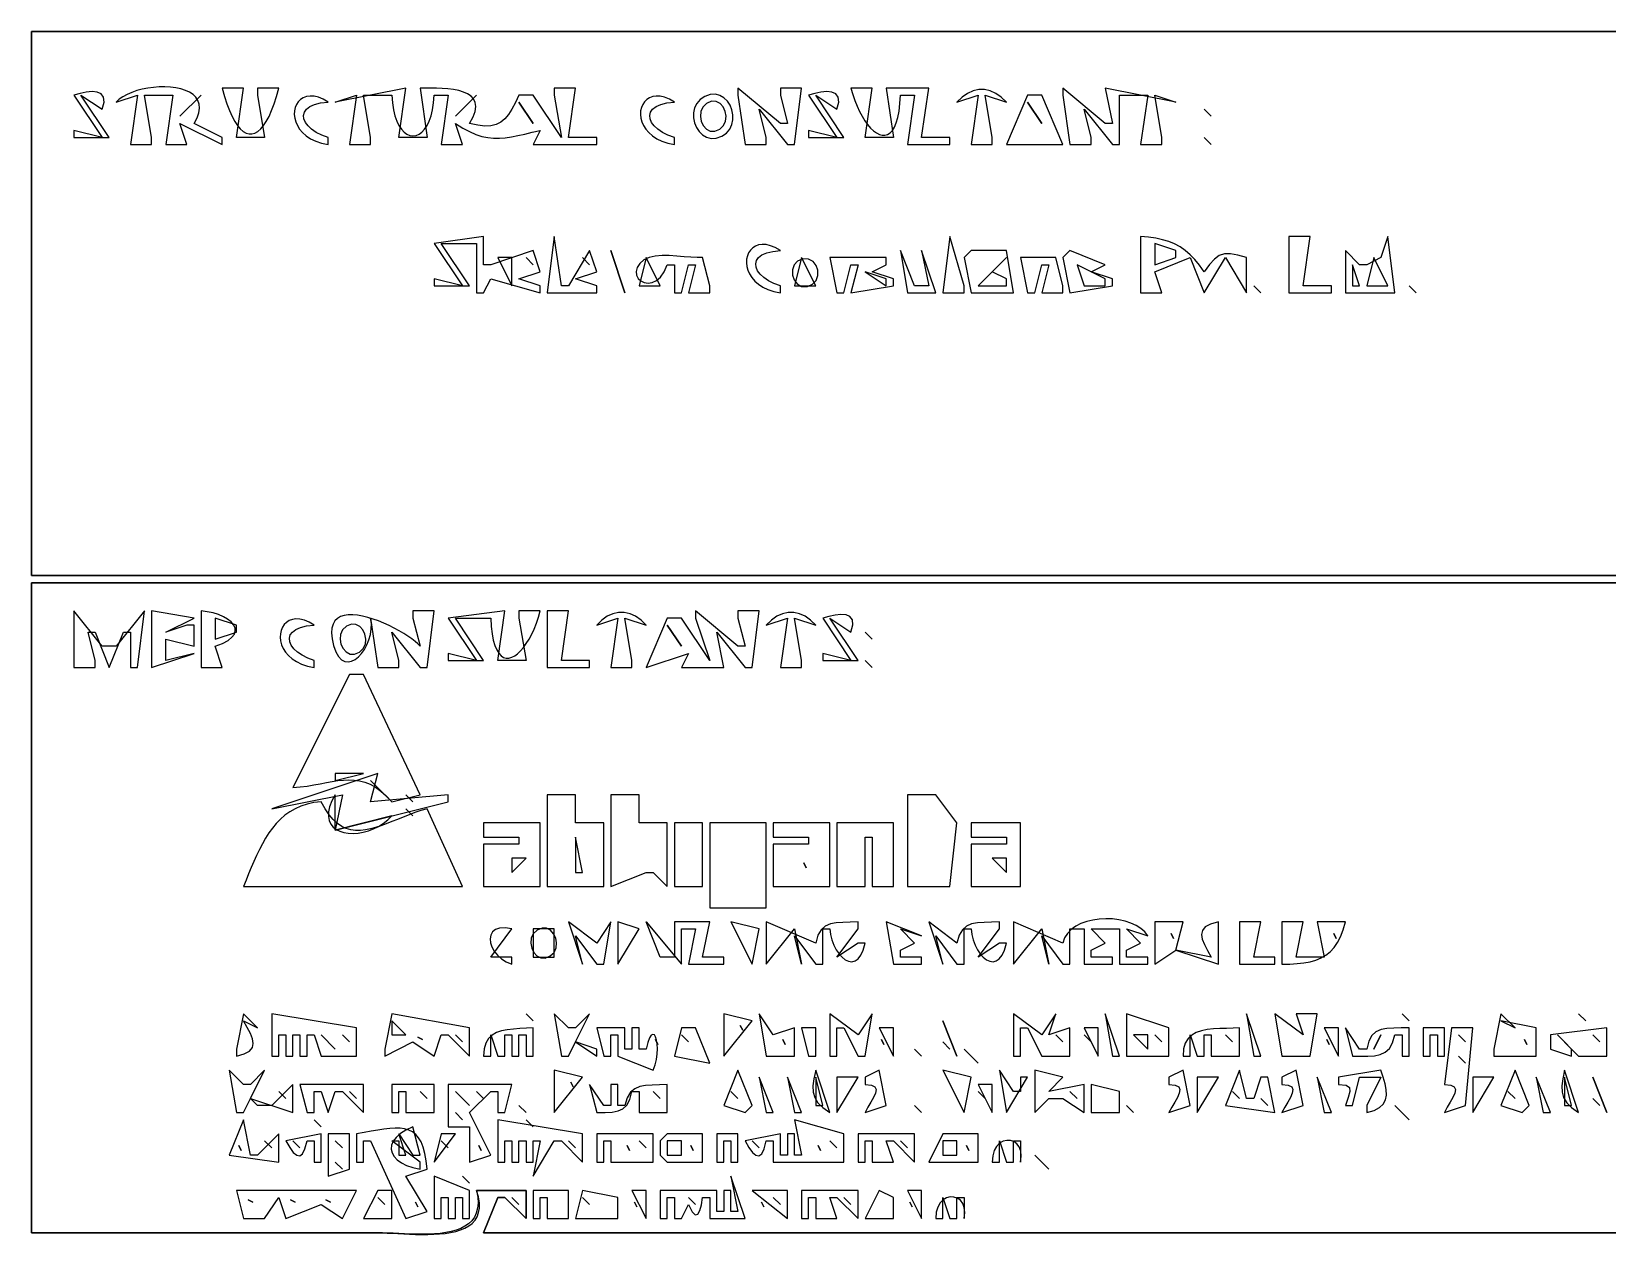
# Model space of a CAD drawing. Extents: x 0 to 2384, y 0 to 1684.
# Drawn here: x 2049 to 2272.1, y 196.8 to 367 of the extents above; entities that cross this region are included whole.
import ezdxf

# ---------------------------------------------------------------- set-up
doc = ezdxf.new("R2010")
doc.units = 0
doc.layers.add('C251', color=251, linetype='CONTINUOUS')
doc.layers.add('C7', color=7, linetype='CONTINUOUS')

msp = doc.modelspace()

# ---------------------------------------------------------------- linework, layer by layer
at = {"layer": 'C251'}
for points in [[(2094, 276), (2086, 260), (2087.037, 260.0925), (2088.0242, 260.2221), (2088.9662, 260.3761), (2089.8677, 260.5419), (2090.7332, 260.7066), (2091.5674, 260.8578), (2092.3749, 260.9826), (2093.1604, 261.0686), (2093.9284, 261.1029), (2094.6836, 261.073), (2095.4306, 260.9661), (2096.1741, 260.7696), (2096.9186, 260.4708), (2097.6688, 260.0572), (2098.4294, 259.5159), (2099.2049, 258.8344), (2100, 258), (2104, 259), (2096, 276), (2094, 276)], [(2079, 246), (2110, 246), (2105, 257), (2104.1316, 256.7527), (2103.2773, 256.4696), (2102.4373, 256.1609), (2101.6118, 255.837), (2100.801, 255.5082), (2100.0051, 255.1848), (2099.2243, 254.8772), (2098.4589, 254.5956), (2097.709, 254.3503), (2096.9748, 254.1518), (2096.2567, 254.0102), (2095.5547, 253.936), (2094.8691, 253.9394), (2094.2001, 254.0308), (2093.548, 254.2204), (2092.9128, 254.5187), (2092.2949, 254.9358), (2091.6945, 255.4822), (2091.1117, 256.1681), (2090.5468, 257.004), (2090, 258), (2088.9675, 257.8742), (2088.0125, 257.6655), (2087.1304, 257.3788), (2086.3163, 257.0187), (2085.5654, 256.5899), (2084.8729, 256.097), (2084.234, 255.5448), (2083.6438, 254.938), (2083.0977, 254.2812), (2082.5907, 253.5792), (2082.1182, 252.8367), (2081.6752, 252.0583), (2081.2571, 251.2487), (2080.8589, 250.4127), (2080.4759, 249.5549), (2080.1033, 248.68), (2079.7363, 247.7928), (2079.3701, 246.8979), (2079, 246)]]:
    msp.add_lwpolyline(points, dxfattribs=at)
at = {"layer": 'C7'}
for points in [[(2340, 290), (2049, 290), (2049, 367), (2341, 367)], [(2049, 367), (2049, 290), (2340, 290), (2340, 367), (2049, 367)], [(2061, 357), (2064, 358), (2063, 351), (2066, 351), (2066, 352), (2065, 358), (2069, 358), (2068, 351), (2071, 351), (2070, 354), (2076, 351), (2076, 352), (2072, 354), (2072.4282, 354.7877), (2072.6865, 355.5046), (2072.7871, 356.1523), (2072.7427, 356.7322), (2072.5658, 357.2461), (2072.2689, 357.6955), (2071.8646, 358.082), (2071.3653, 358.4071), (2070.7836, 358.6725), (2070.132, 358.8797), (2069.4231, 359.0303), (2068.6693, 359.1259), (2067.8832, 359.168), (2067.0773, 359.1584), (2066.2641, 359.0985), (2065.4562, 358.9899), (2064.666, 358.8342), (2063.9062, 358.633), (2063.1892, 358.3879), (2062.5275, 358.1005), (2061.9338, 357.7723), (2061.4204, 357.4049), (2061, 357)], [(2055, 358), (2059, 352), (2055, 353), (2055, 352), (2060, 352), (2056, 358), (2059, 356), (2059.2623, 357.0172), (2059.1955, 357.7343), (2058.8551, 358.1918), (2058.2969, 358.4301), (2057.5765, 358.4896), (2056.7498, 358.4108), (2055.8724, 358.2341), (2055, 358)], [(2070, 355), (2073, 358), (2070, 355)], [(2076, 359), (2076.3206, 357.8189), (2076.6593, 356.7559), (2077.0142, 355.811), (2077.3834, 354.9843), (2077.765, 354.2757), (2078.1571, 353.6851), (2078.5577, 353.2127), (2078.965, 352.8584), (2079.3771, 352.6221), (2079.792, 352.504), (2080.2079, 352.504), (2080.6228, 352.6221), (2081.0349, 352.8584), (2081.4422, 353.2127), (2081.8428, 353.6851), (2082.2349, 354.2757), (2082.6165, 354.9843), (2082.9857, 355.811), (2083.3406, 356.7559), (2083.6793, 357.8189), (2084, 359), (2081, 359), (2081, 358), (2082, 352), (2078, 352), (2079, 359), (2076, 359)], [(2091, 351), (2091, 352), (2090.0911, 352.3333), (2089.3069, 352.7297), (2088.6546, 353.1742), (2088.1416, 353.6521), (2087.7751, 354.1484), (2087.5625, 354.6483), (2087.5112, 355.1369), (2087.6285, 355.5994), (2087.9217, 356.0209), (2088.3981, 356.3865), (2089.065, 356.6815), (2089.9299, 356.8909), (2091, 357), (2090.2866, 357.4141), (2089.6193, 357.6907), (2089.0012, 357.8406), (2088.4358, 357.8746), (2087.9263, 357.8035), (2087.4759, 357.6382), (2087.088, 357.3895), (2086.7658, 357.0682), (2086.5127, 356.685), (2086.3319, 356.2508), (2086.2267, 355.7765), (2086.2004, 355.2728), (2086.2563, 354.7506), (2086.3977, 354.2206), (2086.6278, 353.6937), (2086.9499, 353.1807), (2087.3674, 352.6924), (2087.8836, 352.2396), (2088.5016, 351.8331), (2089.2248, 351.4838), (2090.0565, 351.2025), (2091, 351)], [(2092, 357), (2095, 358), (2094, 351), (2097, 351), (2097, 352), (2096, 358), (2100, 358), (2100.0758, 356.9068), (2100.2224, 355.9287), (2100.4319, 355.0657), (2100.6965, 354.3177), (2101.0083, 353.6848), (2101.3595, 353.167), (2101.742, 352.7643), (2102.1482, 352.4766), (2102.5702, 352.304), (2102.9999, 352.2465), (2103.4297, 352.304), (2103.8517, 352.4766), (2104.2579, 352.7643), (2104.6404, 353.167), (2104.9916, 353.6848), (2105.3034, 354.3177), (2105.568, 355.0657), (2105.7775, 355.9287), (2105.9241, 356.9068), (2106, 358), (2108, 358), (2107, 351), (2110, 351), (2109, 354), (2110.0326, 353.3468), (2110.9935, 352.8297), (2111.8971, 352.4376), (2112.758, 352.1598), (2113.591, 351.9853), (2114.4106, 351.9032), (2115.2313, 351.9026), (2116.0679, 351.9726), (2116.935, 352.1023), (2117.8471, 352.2808), (2118.8189, 352.4972), (2119.865, 352.7405), (2121, 353), (2120, 351), (2129, 351), (2129, 352), (2125, 352), (2126, 359), (2123, 359), (2123, 358), (2124, 352), (2120, 358), (2118, 358), (2117.4881, 356.9434), (2116.9968, 356.0289), (2116.5026, 355.258), (2115.9822, 354.632), (2115.4123, 354.1524), (2114.7693, 353.8206), (2114.0299, 353.638), (2113.1709, 353.6061), (2112.1687, 353.7263), (2111, 354), (2111.4997, 354.9104), (2111.7894, 355.703), (2111.8874, 356.3857), (2111.8119, 356.9668), (2111.581, 357.4546), (2111.213, 357.8571), (2110.7261, 358.1826), (2110.1385, 358.4394), (2109.4685, 358.6355), (2108.7342, 358.7792), (2107.954, 358.8787), (2107.1459, 358.9422), (2106.3282, 358.9779), (2105.5192, 358.9939), (2104.737, 358.9986), (2104, 359), (2105, 352), (2101, 352), (2102, 359), (2092, 357)], [(2109, 355), (2112, 358), (2109, 355)], [(2118, 357), (2120, 354), (2118, 357)], [(2140, 351), (2140, 352), (2139.0912, 352.3333), (2138.307, 352.7297), (2137.6547, 353.1742), (2137.1417, 353.6521), (2136.7752, 354.1484), (2136.5626, 354.6483), (2136.5112, 355.1369), (2136.6284, 355.5994), (2136.9216, 356.0209), (2137.398, 356.3865), (2138.0649, 356.6815), (2138.9298, 356.8909), (2140, 357), (2139.2866, 357.4141), (2138.6193, 357.6907), (2138.0012, 357.8406), (2137.4358, 357.8746), (2136.9263, 357.8035), (2136.4759, 357.6382), (2136.088, 357.3895), (2135.7658, 357.0682), (2135.5127, 356.685), (2135.3319, 356.2508), (2135.2267, 355.7765), (2135.2004, 355.2728), (2135.2563, 354.7506), (2135.3977, 354.2206), (2135.6278, 353.6937), (2135.9499, 353.1807), (2136.3674, 352.6924), (2136.8836, 352.2396), (2137.5016, 351.8331), (2138.2248, 351.4838), (2139.0565, 351.2025), (2140, 351)], [(2144.3032, 357.8241), (2143.6417, 357.3789), (2143.1635, 356.8198), (2142.8571, 356.1781), (2142.7109, 355.4856), (2142.7133, 354.7737), (2142.8528, 354.0741), (2143.1178, 353.4183), (2143.4968, 352.8381), (2143.9782, 352.365), (2144.5505, 352.0307), (2145.202, 351.8666), (2145.9213, 351.9045), (2146.6968, 352.1759)], [(2146.6967, 352.1759), (2147.3581, 352.6208), (2147.8363, 353.1799), (2148.1427, 353.8216), (2148.289, 354.5142), (2148.2866, 355.2261), (2148.1471, 355.9257), (2147.8822, 356.5815), (2147.5032, 357.1617), (2147.0218, 357.6348), (2146.4496, 357.9692), (2145.798, 358.1333), (2145.0787, 358.0954), (2144.3032, 357.824)], [(2146.436, 353.1712), (2146.9684, 353.686), (2147.2556, 354.3219), (2147.3233, 355.0153), (2147.1973, 355.7028), (2146.9034, 356.3208), (2146.4673, 356.8059), (2145.9148, 357.0946), (2145.2718, 357.1233), (2144.564, 356.8287)], [(2149, 359), (2149, 358), (2150, 351), (2153, 351), (2153, 352), (2152, 356), (2156, 351), (2157, 351), (2158, 359), (2155, 359), (2155, 358), (2156, 354), (2155, 354), (2149, 359)], [(2159, 358), (2163, 352), (2159, 353), (2159, 352), (2164, 352), (2160, 358), (2163, 356), (2163.2623, 357.0172), (2163.1955, 357.7343), (2162.8552, 358.1918), (2162.297, 358.4301), (2161.5767, 358.4896), (2160.75, 358.4108), (2159.8725, 358.2341), (2159, 358)], [(2165, 359), (2165.2496, 358.1028), (2165.5359, 357.2486), (2165.8543, 356.443), (2166.2003, 355.6918), (2166.5694, 355.0008), (2166.9571, 354.3755), (2167.3588, 353.8219), (2167.77, 353.3455), (2168.1863, 352.9521), (2168.603, 352.6476), (2169.0158, 352.4374), (2169.42, 352.3275), (2169.8112, 352.3236), (2170.1848, 352.4312), (2170.5364, 352.6563), (2170.8614, 353.0045), (2171.1552, 353.4816), (2171.4135, 354.0932), (2171.6316, 354.8451), (2171.805, 355.743), (2171.9293, 356.7928), (2172, 358), (2174, 358), (2173, 351), (2179, 351), (2179, 352), (2175, 352), (2176, 359), (2170, 359), (2171, 352), (2167, 352), (2168, 359), (2165, 359)], [(2180, 357), (2183, 358), (2182, 351), (2185, 351), (2185, 352), (2184, 358), (2187, 357), (2186.276, 357.712), (2185.5117, 358.2461), (2184.7186, 358.6022), (2183.9081, 358.7802), (2183.0919, 358.7802), (2182.2814, 358.6022), (2181.4883, 358.2461), (2180.7239, 357.712), (2180, 357)], [(2190, 358), (2187, 351), (2195, 351), (2192, 358), (2190, 358)], [(2190, 357), (2192, 354), (2190, 357)], [(2195, 359), (2195, 358), (2196, 351), (2199, 351), (2199, 352), (2198, 356), (2202, 351), (2203, 351), (2203, 358), (2207, 358), (2206, 351), (2209, 351), (2209, 352), (2208, 358), (2211, 357), (2201, 359), (2202, 354), (2201, 354), (2195, 359)], [(2144.564, 356.8287), (2144.0315, 356.3139), (2143.7444, 355.678), (2143.6767, 354.9846), (2143.8027, 354.2971), (2144.0966, 353.679), (2144.5327, 353.1939), (2145.0851, 352.9053), (2145.7281, 352.8765), (2146.436, 353.1713)], [(2215, 356), (2216, 355), (2215, 356)], [(2215, 352), (2216, 351), (2215, 352)], [(2106, 337), (2110, 331), (2106, 332), (2106, 331), (2111, 331), (2107, 337), (2111, 337), (2112, 337), (2112, 330), (2113, 330), (2114, 332), (2121, 330), (2121, 331), (2118, 332), (2121, 333), (2120, 336), (2114, 334), (2113, 334), (2113, 338), (2106, 337)], [(2123, 338), (2122, 330), (2129, 330), (2129, 331), (2126, 332), (2129, 333), (2128, 336), (2125, 331), (2124, 331), (2123, 338)], [(2155, 330), (2155, 331), (2154.0912, 331.3333), (2153.307, 331.7297), (2152.6548, 332.1742), (2152.1417, 332.6521), (2151.7753, 333.1484), (2151.5627, 333.6483), (2151.5114, 334.1369), (2151.6286, 334.5994), (2151.9217, 335.0209), (2152.3981, 335.3865), (2153.0651, 335.6815), (2153.9299, 335.8909), (2155, 336), (2154.2866, 336.4141), (2153.6193, 336.6907), (2153.0012, 336.8406), (2152.4358, 336.8746), (2151.9263, 336.8035), (2151.4759, 336.6382), (2151.088, 336.3895), (2150.7658, 336.0682), (2150.5127, 335.685), (2150.3319, 335.2508), (2150.2267, 334.7765), (2150.2004, 334.2728), (2150.2563, 333.7506), (2150.3977, 333.2206), (2150.6278, 332.6937), (2150.9499, 332.1807), (2151.3674, 331.6924), (2151.8836, 331.2396), (2152.5016, 330.8331), (2153.2248, 330.4838), (2154.0565, 330.2025), (2155, 330)], [(2179, 338), (2178, 330), (2181, 330), (2181, 331), (2179, 338)], [(2206, 338), (2206, 330), (2209, 330), (2208, 333), (2213, 335), (2215, 330), (2218, 335), (2221, 330), (2221, 335), (2219.7619, 335.3493), (2218.7393, 335.5308), (2217.879, 335.5183), (2217.128, 335.2852), (2216.4332, 334.8054), (2215.7416, 334.0524), (2215, 333), (2214.335, 333.9162), (2213.6704, 334.7185), (2212.9958, 335.4139), (2212.3008, 336.0098), (2211.5751, 336.5133), (2210.8085, 336.9317), (2209.9906, 337.2722), (2209.1112, 337.542), (2208.1598, 337.7484), (2207.1261, 337.8987), (2206, 338)], [(2208, 337), (2208, 334), (2211, 335), (2211, 336), (2208, 337)], [(2227, 338), (2227, 330), (2233, 330), (2233, 331), (2229, 331), (2230, 338), (2227, 338)], [(2241, 338), (2240, 335), (2238, 334), (2237, 334), (2235, 336), (2235, 330), (2242, 330), (2241, 338)], [(2115, 335), (2117, 331), (2117, 335), (2115, 335)], [(2119, 335), (2120, 334), (2119, 335)], [(2127, 335), (2128, 334), (2127, 335)], [(2131, 336), (2133, 330), (2131, 336)], [(2139, 334), (2140, 334), (2140, 330), (2141, 330), (2142, 334), (2143, 334), (2142, 330), (2145, 330), (2145, 331), (2144, 335), (2143.2366, 334.9973), (2142.3466, 335.0522), (2141.3668, 335.1363), (2140.3339, 335.2217), (2139.2848, 335.2802), (2138.2564, 335.2838), (2137.2854, 335.2043), (2136.4087, 335.0137), (2135.6632, 334.6838), (2135.0856, 334.1867), (2134.724, 333.5934), (2134.5929, 333.0249), (2134.6607, 332.5051), (2134.8957, 332.0582), (2135.2663, 331.7083), (2135.7409, 331.4795), (2136.2878, 331.3959), (2136.8754, 331.4816), (2137.472, 331.7608), (2138.0461, 332.2575), (2138.5659, 332.9958), (2139, 334)], [(2136, 335), (2135, 331), (2138, 331), (2136, 335)], [(2158.1736, 334.8248), (2157.4203, 334.5134), (2156.9356, 333.9666), (2156.7043, 333.2766), (2156.7116, 332.536), (2156.9423, 331.8373), (2157.3817, 331.2728), (2158.0147, 330.9351), (2158.8264, 330.9166), (2159.5729, 331.2321), (2160.0583, 331.7799), (2160.2946, 332.4683), (2160.2944, 333.2062), (2160.0699, 333.9022), (2159.6333, 334.4648), (2158.9971, 334.8028), (2158.1736, 334.8248)], [(2158, 335), (2157, 331), (2160, 331), (2158, 335)], [(2162, 335), (2163, 330), (2164, 330), (2165, 334), (2166, 334), (2165, 330), (2171, 331), (2171, 332), (2168, 333), (2170, 334), (2170, 335), (2162, 335)], [(2172, 336), (2173, 330), (2177, 330), (2175, 336), (2176, 331), (2174, 331), (2172, 336)], [(2182, 336), (2181, 335), (2182, 330), (2188, 330), (2187, 336), (2182, 336)], [(2183, 331), (2187, 331), (2187, 332), (2185, 333), (2187, 335), (2183, 331)], [(2189, 335), (2190, 330), (2191, 330), (2192, 334), (2193, 334), (2192, 330), (2195, 330), (2195, 331), (2194, 335), (2189, 335)], [(2196, 336), (2195, 335), (2196, 330), (2202, 331), (2202, 332), (2199, 333), (2201, 334), (2196, 336)], [(2239, 335), (2238, 331), (2241, 331), (2239, 335)], [(2167, 333), (2170, 331), (2170, 332), (2167, 333)], [(2197, 334), (2198, 331), (2201, 331), (2201, 332), (2197, 334)], [(2236, 334), (2236, 331), (2237, 331), (2236, 334)], [(2222, 331), (2223, 330), (2222, 331)], [(2244, 331), (2245, 330), (2244, 331)], [(2340, 197), (2113, 197), (2115, 202), (2116, 202), (2119, 199), (2119, 203), (2112, 203), (2112.1658, 202.0576), (2112.2098, 201.2131), (2112.1395, 200.4614), (2111.9628, 199.7972), (2111.6875, 199.2155), (2111.3211, 198.7112), (2110.8715, 198.279), (2110.3465, 197.9138), (2109.7537, 197.6106), (2109.101, 197.3641), (2108.396, 197.1693), (2107.6465, 197.021), (2106.8602, 196.9141), (2106.0449, 196.8434), (2105.2084, 196.8038), (2104.3583, 196.7902), (2103.5025, 196.7974), (2102.6486, 196.8204), (2101.8044, 196.8538), (2100.9776, 196.8927), (2100.1761, 196.9319), (2099.4074, 196.9663), (2098.6795, 196.9907), (2098, 197), (2049, 197), (2049, 289), (2340, 289)], [(2049, 289), (2049, 197), (2098, 197), (2098.644, 196.9907), (2099.3425, 196.9661), (2100.0873, 196.9309), (2100.8704, 196.8898), (2101.6839, 196.8474), (2102.5197, 196.8085), (2103.3699, 196.7779), (2104.2264, 196.7602), (2105.0812, 196.7601), (2105.9263, 196.7823), (2106.7538, 196.8316), (2107.5556, 196.9126), (2108.3237, 197.0302), (2109.0501, 197.1889), (2109.7268, 197.3935), (2110.3459, 197.6487), (2110.8992, 197.9592), (2111.3788, 198.3297), (2111.7767, 198.765), (2112.0849, 199.2697), (2112.2954, 199.8486), (2112.4001, 200.5064), (2112.3911, 201.2477), (2112.2604, 202.0773), (2112, 203), (2119, 203), (2119, 199), (2116, 202), (2115, 202), (2113, 197), (2340, 197)], [(2340, 289), (2049, 289)], [(2055, 285), (2055, 277), (2058, 277), (2058, 278), (2057, 282), (2058, 282), (2060, 277), (2062, 282), (2063, 282), (2063, 277), (2064, 277), (2065, 285), (2061, 280), (2059, 280), (2055, 285)], [(2066, 285), (2066, 277), (2072, 279), (2068, 278), (2068, 281), (2072, 280), (2072, 283), (2071, 283), (2068, 282), (2072, 284), (2066, 285)], [(2073, 285), (2073, 277), (2076, 277), (2075, 280), (2076.0376, 280.4033), (2076.8241, 280.831), (2077.3768, 281.2751), (2077.713, 281.7278), (2077.8502, 282.1813), (2077.8058, 282.6277), (2077.5972, 283.0592), (2077.2417, 283.4677), (2076.7568, 283.8457), (2076.1599, 284.185), (2075.4684, 284.478), (2074.6996, 284.7167), (2073.871, 284.8933), (2073, 285)], [(2075, 284), (2075, 281), (2078, 282), (2078, 283), (2075, 284)], [(2089, 277), (2089, 278), (2088.0912, 278.3333), (2087.307, 278.7297), (2086.6548, 279.1742), (2086.1417, 279.6521), (2085.7753, 280.1484), (2085.5627, 280.6483), (2085.5114, 281.1369), (2085.6286, 281.5994), (2085.9217, 282.0209), (2086.3981, 282.3865), (2087.0651, 282.6815), (2087.9299, 282.8909), (2089, 283), (2088.2866, 283.4141), (2087.6193, 283.6907), (2087.0012, 283.8406), (2086.4358, 283.8746), (2085.9263, 283.8035), (2085.4759, 283.6382), (2085.088, 283.3895), (2084.7658, 283.0682), (2084.5127, 282.685), (2084.3319, 282.2508), (2084.2267, 281.7765), (2084.2004, 281.2728), (2084.2563, 280.7506), (2084.3977, 280.2206), (2084.6278, 279.6937), (2084.9499, 279.1807), (2085.3674, 278.6924), (2085.8836, 278.2396), (2086.5016, 277.8331), (2087.2248, 277.4838), (2088.0565, 277.2025), (2089, 277)], [(2097, 284), (2098, 277), (2101, 277), (2101, 278), (2100, 282), (2104, 277), (2105, 277), (2106, 285), (2103, 285), (2103, 284), (2104, 280), (2103.6959, 280.3255), (2103.303, 280.6764), (2102.8307, 281.0458), (2102.2887, 281.427), (2101.6865, 281.813), (2101.0337, 282.1973), (2100.3398, 282.573), (2099.6145, 282.9332), (2098.8673, 283.2713), (2098.1078, 283.5805), (2097.3456, 283.8539), (2096.5903, 284.0848), (2095.8513, 284.2665), (2095.1384, 284.392), (2094.4611, 284.4547), (2093.8289, 284.4478), (2093.2514, 284.3645), (2092.7383, 284.198), (2092.299, 283.9415), (2091.9432, 283.5882), (2091.6805, 283.1314), (2091.5203, 282.5643), (2091.4724, 281.8801), (2091.5462, 281.0721), (2091.7514, 280.1334), (2092.0677, 279.2236), (2092.4448, 278.5515), (2092.87, 278.099), (2093.3306, 277.848), (2093.8138, 277.7806), (2094.3071, 277.8787), (2094.7978, 278.1243), (2095.273, 278.4994), (2095.7202, 278.986), (2096.1267, 279.566), (2096.4798, 280.2215), (2096.7668, 280.9344), (2096.975, 281.6867), (2097.0917, 282.4604), (2097.1042, 283.2375), (2097, 284)], [(2108, 284), (2112, 278), (2108, 279), (2108, 278), (2113, 278), (2109, 284), (2113, 284), (2114, 284), (2114.0706, 282.7928), (2114.1949, 281.7431), (2114.3683, 280.8451), (2114.5864, 280.0932), (2114.8447, 279.4816), (2115.1385, 279.0045), (2115.4635, 278.6563), (2115.8151, 278.4313), (2116.1887, 278.3236), (2116.5799, 278.3276), (2116.9841, 278.4375), (2117.3969, 278.6476), (2117.8136, 278.9522), (2118.2299, 279.3455), (2118.6411, 279.8219), (2119.0428, 280.3756), (2119.4305, 281.0008), (2119.7996, 281.6919), (2120.1456, 282.443), (2120.464, 283.2486), (2120.7503, 284.1028), (2121, 285), (2118, 285), (2118, 284), (2119, 278), (2115, 278), (2116, 285), (2108, 284)], [(2122, 285), (2122, 277), (2128, 277), (2128, 278), (2124, 278), (2125, 285), (2122, 285)], [(2129, 283), (2132, 284), (2131, 277), (2134, 277), (2134, 278), (2133, 284), (2136, 283), (2135.276, 283.712), (2134.5117, 284.2461), (2133.7186, 284.6022), (2132.9081, 284.7802), (2132.0918, 284.7802), (2131.2813, 284.6022), (2130.4882, 284.2461), (2129.7239, 283.712), (2129, 283)], [(2143, 285), (2143, 284), (2145, 278), (2141, 284), (2139, 284), (2136, 277), (2142, 279), (2141, 277), (2147, 277), (2146, 282), (2150, 277), (2151, 277), (2152, 285), (2149, 285), (2149, 284), (2150, 280), (2149, 280), (2143, 285)], [(2153, 283), (2156, 284), (2155, 277), (2158, 277), (2158, 278), (2157, 284), (2160, 283), (2159.276, 283.712), (2158.5117, 284.2461), (2157.7186, 284.6022), (2156.9081, 284.7802), (2156.0918, 284.7802), (2155.2813, 284.6022), (2154.4882, 284.2461), (2153.7239, 283.712), (2153, 283)], [(2161, 284), (2165, 278), (2161, 279), (2161, 278), (2166, 278), (2162, 284), (2165, 282), (2165.2623, 283.0172), (2165.1955, 283.7343), (2164.8552, 284.1918), (2164.297, 284.4301), (2163.5767, 284.4896), (2162.75, 284.4108), (2161.8725, 284.2341), (2161, 284)], [(2093.564, 282.8287), (2093.0314, 282.3138), (2092.7443, 281.678), (2092.6766, 280.9846), (2092.8027, 280.2971), (2093.0966, 279.6791), (2093.5327, 279.194), (2094.0851, 278.9053), (2094.7282, 278.8766), (2095.436, 279.1713)], [(2095.436, 279.1712), (2095.9683, 279.686), (2096.2555, 280.3219), (2096.3232, 281.0153), (2096.1973, 281.7028), (2095.9034, 282.3209), (2095.4673, 282.806), (2094.9149, 283.0947), (2094.2718, 283.1234), (2093.564, 282.8287)], [(2139, 283), (2141, 280), (2139, 283)], [(2167, 282), (2168, 281), (2167, 282)], [(2167, 278), (2168, 277), (2167, 278)], [(2083, 257), (2093, 259), (2092, 254), (2108, 258), (2108, 259), (2097, 258), (2098, 262), (2083, 257)], [(2092, 262), (2092, 261), (2096, 262), (2092, 262)], [(2092, 259), (2091.5184, 258.1053), (2091.2038, 257.2913), (2091.0437, 256.5574), (2091.026, 255.9034), (2091.138, 255.3288), (2091.3676, 254.8334), (2091.7024, 254.4167), (2092.1299, 254.0784), (2092.6379, 253.818), (2093.214, 253.6354), (2093.8458, 253.53), (2094.5209, 253.5016), (2095.2271, 253.5497), (2095.9519, 253.674), (2096.6829, 253.8742), (2097.4079, 254.1499), (2098.1145, 254.5006), (2098.7902, 254.9261), (2099.4229, 255.426), (2100, 256), (2092, 254), (2092, 259)], [(2097, 261), (2100, 258), (2097, 261)], [(2102, 259), (2103, 258), (2102, 259)], [(2122, 259), (2122, 246), (2130, 246), (2130, 255), (2126, 255), (2126, 259), (2122, 259)], [(2131, 259), (2131, 246), (2136, 248), (2137, 248), (2139, 246), (2139, 255), (2135, 255), (2135, 259), (2131, 259)], [(2173, 259), (2173, 246), (2179, 246), (2180, 255), (2177, 259), (2173, 259)], [(2102, 257), (2103, 256), (2102, 257)], [(2113, 255), (2113, 253), (2118, 253), (2118, 252), (2113, 252), (2113, 246), (2121, 246), (2121, 255), (2113, 255)], [(2140, 255), (2140, 246), (2144, 246), (2144, 255), (2140, 255)], [(2145, 255), (2145, 243), (2153, 243), (2153, 255), (2145, 255)], [(2154, 255), (2154, 253), (2159, 253), (2159, 252), (2154, 252), (2154, 246), (2162, 246), (2162, 255), (2154, 255)], [(2163, 255), (2163, 246), (2167, 246), (2167, 253), (2168, 253), (2168, 246), (2171, 246), (2171, 255), (2163, 255)], [(2182, 255), (2182, 253), (2187, 253), (2187, 252), (2182, 252), (2182, 246), (2189, 246), (2189, 255), (2182, 255)], [(2126, 253), (2126, 248), (2127, 248), (2126, 253)], [(2117, 250), (2117, 248), (2119, 250), (2117, 250)], [(2185, 250), (2187, 248), (2187, 250), (2185, 250)], [(2158.3333, 249.3333), (2158.6667, 248.6667), (2158.3333, 249.3333)], [(2125, 241), (2127, 235), (2126, 239), (2129, 235), (2130, 235), (2131, 241), (2129, 238), (2125, 241)], [(2132, 241), (2132, 236), (2132, 235), (2135, 240), (2132, 241)], [(2136, 241), (2141, 235), (2141, 240), (2143, 240), (2142, 235), (2147, 235), (2147, 236), (2144, 236), (2145, 241), (2140, 241), (2140, 236), (2138, 236), (2136, 241)], [(2148, 241), (2151, 235), (2152, 240), (2148, 241)], [(2153, 241), (2153, 235), (2157, 240), (2158, 235), (2157, 239), (2160, 235), (2161, 235), (2161, 240), (2162, 240), (2162.1074, 239.2051), (2162.3043, 238.4371), (2162.5779, 237.7142), (2162.9153, 237.0548), (2163.3039, 236.4774), (2163.7309, 236.0002), (2164.1835, 235.6417), (2164.6491, 235.4203), (2165.1148, 235.3544), (2165.568, 235.4622), (2165.9958, 235.7624), (2166.3856, 236.2731), (2166.7246, 237.0128), (2167, 238), (2166, 238), (2163, 236), (2166, 240), (2166, 241), (2164.8703, 240.9583), (2163.835, 240.9319), (2162.9011, 240.8654), (2162.0757, 240.7036), (2161.3659, 240.3914), (2160.7786, 239.8735), (2160.3209, 239.0947), (2160, 238), (2153, 241)], [(2170, 241), (2171, 235), (2175, 235), (2175, 236), (2172, 236), (2172, 237), (2174, 238), (2172, 240), (2175, 239), (2170, 241)], [(2176, 241), (2178, 235), (2177, 239), (2180, 235), (2181, 235), (2181, 240), (2182, 240), (2182.1074, 239.2052), (2182.3043, 238.4371), (2182.5779, 237.7142), (2182.9153, 237.0548), (2183.3039, 236.4774), (2183.7309, 236.0002), (2184.1835, 235.6417), (2184.6491, 235.4203), (2185.1148, 235.3543), (2185.568, 235.4622), (2185.9958, 235.7623), (2186.3856, 236.2731), (2186.7246, 237.0128), (2187, 238), (2186, 238), (2183, 236), (2186, 240), (2186, 241), (2184.8703, 240.9583), (2183.835, 240.9319), (2182.9011, 240.8653), (2182.0757, 240.7036), (2181.3659, 240.3913), (2180.7786, 239.8734), (2180.3209, 239.0947), (2180, 238), (2176, 241)], [(2188, 241), (2188, 235), (2192, 240), (2193, 235), (2192, 239), (2195, 235), (2196, 235), (2196, 240), (2198, 240), (2198, 235), (2202, 235), (2202, 236), (2199, 236), (2199, 237), (2201, 238), (2199, 240), (2203, 240), (2203, 235), (2207, 235), (2207, 236), (2204, 236), (2204, 237), (2206, 238), (2204, 240), (2207, 239), (2206.5779, 239.573), (2206.0274, 240.071), (2205.367, 240.4933), (2204.6153, 240.839), (2203.791, 241.1073), (2202.9125, 241.2975), (2201.9986, 241.4086), (2201.0678, 241.44), (2200.1388, 241.3908), (2199.23, 241.2602), (2198.3602, 241.0475), (2197.5478, 240.7517), (2196.8116, 240.3721), (2196.1701, 239.908), (2195.642, 239.3584), (2195.2457, 238.7227), (2195, 238), (2188, 241)], [(2208, 241), (2208, 235), (2211, 237), (2217, 235), (2217, 240), (2217, 241), (2215.8815, 240.6818), (2215.1424, 240.2821), (2214.7348, 239.7977), (2214.6111, 239.2257), (2214.7234, 238.563), (2215.0242, 237.8065), (2215.4656, 236.9531), (2216, 236), (2211, 237), (2212, 241), (2208, 241)], [(2220, 241), (2220, 235), (2225, 235), (2225, 236), (2222, 236), (2223, 241), (2220, 241)], [(2226, 241), (2226, 235), (2227.1208, 235.0276), (2228.1608, 235.0898), (2229.1225, 235.1968), (2230.0086, 235.359), (2230.8215, 235.5866), (2231.5639, 235.89), (2232.2383, 236.2794), (2232.8472, 236.7652), (2233.3933, 237.3576), (2233.879, 238.067), (2234.307, 238.9036), (2234.6798, 239.8779), (2235, 241), (2231, 241), (2232, 236), (2228, 236), (2229, 241), (2226, 241)], [(2117, 235), (2117, 236), (2114, 236), (2117, 240), (2116.0365, 240.139), (2115.2625, 240.0958), (2114.67, 239.8964), (2114.2512, 239.5665), (2113.9982, 239.1321), (2113.9031, 238.6191), (2113.9581, 238.0533), (2114.1554, 237.4606), (2114.487, 236.867), (2114.9452, 236.2982), (2115.5219, 235.7802), (2116.2095, 235.3388), (2117, 235)], [(2120.564, 239.8287), (2120.0314, 239.3138), (2119.7443, 238.6779), (2119.6766, 237.9845), (2119.8026, 237.297), (2120.0965, 236.679), (2120.5326, 236.1939), (2121.0851, 235.9053), (2121.7281, 235.8766), (2122.436, 236.1713)], [(2120, 240), (2120, 236), (2123, 236), (2123, 240), (2120, 240)], [(2122.436, 236.1712), (2122.9683, 236.6859), (2123.2555, 237.3218), (2123.3232, 238.0152), (2123.1972, 238.7027), (2122.9033, 239.3208), (2122.4672, 239.8059), (2121.9148, 240.0946), (2121.2718, 240.1233), (2120.564, 239.8287)], [(2210.3333, 239.3333), (2210.6667, 238.6667), (2210.3333, 239.3333)], [(2233.3333, 239.3333), (2233.6667, 238.6667), (2233.3333, 239.3333)], [(2079, 228), (2078, 223), (2078, 222), (2079.1183, 222.3181), (2079.8573, 222.7178), (2080.2649, 223.2021), (2080.3887, 223.7741), (2080.2764, 224.4369), (2079.9756, 225.1934), (2079.5343, 226.0467), (2079, 227), (2081, 226), (2079, 228)], [(2083, 228), (2083, 222), (2084, 222), (2084, 225), (2085, 225), (2085, 222), (2086, 222), (2086, 225), (2087, 225), (2087, 222), (2088, 222), (2088, 225), (2089, 225), (2090, 222), (2095, 222), (2095, 226), (2083, 228)], [(2100, 228), (2099, 223), (2099, 222), (2103, 224), (2106, 222), (2107, 225), (2108, 225), (2111, 222), (2111, 226), (2100, 228)], [(2119, 228), (2120, 227), (2119, 228)], [(2123, 228), (2124, 222), (2125, 222), (2126, 224), (2129, 222), (2129, 223), (2126, 224), (2128, 228), (2126, 226), (2125, 226), (2123, 228)], [(2147, 228), (2147, 222), (2151, 227), (2147, 228)], [(2152, 228), (2153, 222), (2157, 222), (2157, 226), (2154, 225), (2152, 228)], [(2162, 228), (2162, 222), (2163, 222), (2163, 226), (2164, 226), (2166, 222), (2167, 222), (2168, 228), (2166, 225), (2162, 228)], [(2188, 228), (2188, 222), (2189, 222), (2189, 226), (2190, 226), (2192, 222), (2196, 222), (2196, 226), (2193, 225), (2194, 228), (2192, 225), (2188, 228)], [(2201, 228), (2202, 222), (2203, 222), (2201, 228)], [(2204, 228), (2204, 222), (2210, 222), (2210, 226), (2204, 228)], [(2221, 228), (2222, 222), (2223, 222), (2221, 228)], [(2225, 228), (2226, 222), (2227, 222), (2229, 222), (2230, 222), (2231, 228), (2228, 228), (2229, 225), (2225, 228)], [(2243, 228), (2244, 227), (2243, 228)], [(2257, 228), (2256, 223), (2256, 222), (2262, 222), (2262, 226), (2257, 227), (2259, 226), (2257, 228)], [(2268, 228), (2269, 227), (2268, 228)], [(2100, 227), (2100, 225), (2102, 225), (2100, 227)], [(2113, 222), (2114, 222), (2114, 225), (2115, 222), (2116, 222), (2116, 225), (2117, 225), (2117, 222), (2118, 222), (2118, 225), (2119, 225), (2119, 222), (2120, 222), (2120, 226), (2119.0559, 225.9401), (2118.1204, 225.892), (2117.2113, 225.8315), (2116.3461, 225.7344), (2115.5424, 225.5765), (2114.8179, 225.3338), (2114.1902, 224.9819), (2113.6769, 224.4968), (2113.2957, 223.8542), (2113.0642, 223.03), (2113, 222)], [(2129, 226), (2130, 222), (2131, 222), (2131, 225), (2132, 225), (2132, 222), (2137, 220), (2137.2776, 220.7619), (2137.4647, 221.5432), (2137.57, 222.3145), (2137.6018, 223.0464), (2137.5688, 223.7094), (2137.4796, 224.274), (2137.3427, 224.7109), (2137.1667, 224.9905), (2136.9602, 225.0835), (2136.7317, 224.9604), (2136.4898, 224.5917), (2136.243, 223.948), (2136, 223), (2135, 223), (2135, 226), (2134, 226), (2134, 223), (2133, 223), (2133, 226), (2129, 226)], [(2141, 226), (2140, 222), (2145, 221), (2143, 226), (2141, 226)], [(2149.3333, 226.3333), (2149.6667, 225.6667), (2149.3333, 226.3333)], [(2158, 226), (2159, 222), (2160, 222), (2160, 226), (2158, 226)], [(2169, 226), (2171, 222), (2171, 226), (2169, 226)], [(2178, 227), (2180, 222), (2178, 227)], [(2198, 226), (2200, 222), (2200, 226), (2198, 226)], [(2212, 222), (2213, 222), (2213, 225), (2214, 222), (2215, 222), (2215, 225), (2216, 225), (2216, 222), (2220, 222), (2220, 226), (2219.0867, 225.9548), (2218.1549, 225.928), (2217.2236, 225.8983), (2216.3117, 225.8444), (2215.4382, 225.7453), (2214.6223, 225.5796), (2213.883, 225.3261), (2213.2392, 224.9637), (2212.71, 224.4711), (2212.3143, 223.8271), (2212.0713, 223.0104), (2212, 222)], [(2232, 226), (2234, 222), (2234, 226), (2232, 226)], [(2235, 226), (2236, 222), (2237.1449, 221.9931), (2238.1824, 221.9958), (2239.1097, 222.0578), (2239.9243, 222.2289), (2240.6232, 222.5588), (2241.204, 223.0975), (2241.6638, 223.8946), (2242, 225), (2243, 225), (2243, 222), (2244, 222), (2244, 226), (2242.8672, 225.9809), (2241.8208, 225.968), (2240.8722, 225.9073), (2240.033, 225.7448), (2239.3146, 225.4268), (2238.7286, 224.8993), (2238.2866, 224.1083), (2238, 223), (2237, 223), (2235, 226)], [(2246, 226), (2246, 222), (2247, 222), (2247, 225), (2248, 225), (2248, 222), (2249, 222), (2249, 226), (2246, 226)], [(2250, 226), (2249, 218), (2249.8893, 217.9118), (2250.3844, 217.6619), (2250.5554, 217.2724), (2250.4723, 216.7652), (2250.2051, 216.1624), (2249.824, 215.4859), (2249.3989, 214.7577), (2249, 214), (2252, 215), (2253, 226), (2250, 226)], [(2264, 225), (2264, 223), (2267, 222), (2267, 223), (2265, 225), (2268, 222), (2272, 222), (2272, 226), (2264, 225)], [(2090, 225), (2092, 223), (2090, 225)], [(2093, 225), (2094, 224), (2093, 225)], [(2103.6667, 224.6667), (2104.3333, 224.3333), (2103.6667, 224.6667)], [(2109, 225), (2110, 224), (2109, 225)], [(2137.3333, 224.3333), (2137.6667, 223.6667), (2137.3333, 224.3333)], [(2141, 225), (2142, 224), (2141, 225)], [(2155.3333, 224.3333), (2155.6667, 223.6667), (2155.3333, 224.3333)], [(2169.3333, 224.3333), (2169.6667, 223.6667), (2169.3333, 224.3333)], [(2178, 224), (2179, 223), (2178, 224)], [(2194, 225), (2195, 224), (2194, 225)], [(2198, 225), (2199, 224), (2198, 225)], [(2205, 225), (2207, 223), (2207, 225), (2205, 225)], [(2208, 225), (2209, 224), (2208, 225)], [(2218, 225), (2219, 224), (2218, 225)], [(2232.3333, 224.3333), (2232.6667, 223.6667), (2232.3333, 224.3333)], [(2240, 225), (2239, 223), (2240, 225)], [(2251, 225), (2252, 224), (2251, 225)], [(2260.3333, 224.3333), (2260.6667, 223.6667), (2260.3333, 224.3333)], [(2270, 225), (2271, 224), (2270, 225)], [(2174, 223), (2175, 222), (2174, 223)], [(2181, 223), (2183, 221), (2181, 223)], [(2251, 222), (2252, 221), (2251, 222)], [(2077, 220), (2078, 214), (2079, 214), (2080, 216), (2086, 214), (2086, 218), (2083, 215), (2081, 215), (2080, 216), (2082, 220), (2080, 218), (2079, 218), (2077, 220)], [(2123, 220), (2123, 214), (2127, 219), (2123, 220)], [(2149, 220), (2147, 215), (2150, 214), (2151, 215), (2149, 220)], [(2152, 219), (2153, 214), (2154, 214), (2152, 219)], [(2156, 219), (2157, 214), (2158, 214), (2156, 219)], [(2160, 220), (2159.7472, 218.7957), (2159.6192, 217.7762), (2159.6487, 216.8999), (2159.8688, 216.1256), (2160.3121, 215.4118), (2161.0115, 214.717), (2162, 214), (2160, 220)], [(2160, 219), (2160, 215), (2161, 215), (2160, 219)], [(2163, 219), (2163, 215), (2163, 214), (2166, 219), (2163, 219)], [(2167, 219), (2167, 218), (2167.8893, 217.9118), (2168.3844, 217.6619), (2168.5553, 217.2724), (2168.4722, 216.7652), (2168.205, 216.1624), (2167.8239, 215.4859), (2167.3989, 214.7577), (2167, 214), (2170, 215), (2169, 220), (2167, 219)], [(2178, 220), (2181, 214), (2182, 219), (2178, 220)], [(2186, 220), (2187, 214), (2190, 219), (2189, 219), (2189, 217), (2188, 217), (2186, 220)], [(2191, 220), (2191, 214), (2193, 216), (2194, 216), (2195, 216), (2198, 214), (2198, 218), (2193, 217), (2195, 219), (2191, 220)], [(2210, 219), (2210, 218), (2210.8894, 217.9118), (2211.3846, 217.6619), (2211.5556, 217.2724), (2211.4724, 216.7653), (2211.2052, 216.1624), (2210.824, 215.4859), (2210.3989, 214.7578), (2210, 214), (2213, 215), (2212, 220), (2210, 219)], [(2214, 219), (2214, 215), (2214, 214), (2217, 219), (2214, 219)], [(2220, 220), (2218, 215), (2225, 214), (2224, 219), (2223, 219), (2222, 216), (2221, 216), (2220, 220)], [(2226, 219), (2226, 218), (2226.8893, 217.9118), (2227.3844, 217.6619), (2227.5553, 217.2724), (2227.4722, 216.7652), (2227.205, 216.1624), (2226.8239, 215.4859), (2226.3989, 214.7577), (2226, 214), (2229, 215), (2228, 220), (2226, 219)], [(2231, 219), (2232, 214), (2233, 214), (2231, 219)], [(2234, 219), (2234, 218), (2235.0984, 217.9005), (2235.5814, 217.5816), (2235.6152, 217.0124), (2235.366, 216.1621), (2235, 215), (2236, 215), (2237, 219), (2240, 219), (2238, 215), (2238, 214), (2239.045, 214.3064), (2239.8195, 214.7131), (2240.3512, 215.2157), (2240.668, 215.8097), (2240.7976, 216.4909), (2240.7677, 217.2549), (2240.6063, 218.0973), (2240.3411, 219.0138), (2240, 220), (2234, 219)], [(2253, 219), (2253, 215), (2253, 214), (2256, 219), (2253, 219)], [(2259, 220), (2257, 215), (2260, 214), (2261, 215), (2259, 220)], [(2262, 219), (2263, 214), (2264, 214), (2262, 219)], [(2266, 220), (2265.7472, 218.7957), (2265.6191, 217.7761), (2265.6487, 216.8999), (2265.8687, 216.1256), (2266.312, 215.4118), (2267.0115, 214.717), (2268, 214), (2266, 220)], [(2266, 219), (2266, 215), (2267, 215), (2266, 219)], [(2270, 219), (2272, 214), (2270, 219)], [(2084, 217), (2085, 216), (2084, 217)], [(2087, 218), (2088, 214), (2089, 214), (2089, 217), (2090, 217), (2091, 214), (2092, 217), (2093, 217), (2096, 214), (2096, 218), (2087, 218)], [(2094, 217), (2095, 216), (2094, 217)], [(2100, 218), (2100, 214), (2101, 214), (2101, 217), (2102, 217), (2102, 214), (2106, 214), (2106, 218), (2100, 218)], [(2104, 217), (2105, 216), (2104, 217)], [(2108, 218), (2108, 212), (2111, 212), (2111, 207), (2114, 208), (2111, 214), (2114, 217), (2115, 217), (2115, 214), (2116, 214), (2117, 218), (2108, 218)], [(2109, 217), (2111, 215), (2109, 217)], [(2112, 217), (2113, 216), (2112, 217)], [(2125.3333, 218.3333), (2125.6667, 217.6667), (2125.3333, 218.3333)], [(2128, 218), (2129, 214), (2130.1852, 214.0261), (2131.1859, 214.0886), (2132.0186, 214.2461), (2132.6999, 214.5573), (2133.2461, 215.0809), (2133.674, 215.8756), (2134, 217), (2135, 217), (2135, 214), (2139, 214), (2139, 218), (2137.8735, 217.9281), (2136.8443, 217.892), (2135.9176, 217.8305), (2135.0984, 217.6824), (2134.3919, 217.3865), (2133.8032, 216.8815), (2133.3375, 216.1064), (2133, 215), (2132, 215), (2132, 218), (2131, 218), (2131, 215), (2130, 215), (2128, 218)], [(2137, 217), (2138, 216), (2137, 217)], [(2148, 217), (2149, 216), (2148, 217)], [(2183, 218), (2185, 214), (2185, 218), (2183, 218)], [(2183, 217), (2184, 216), (2183, 217)], [(2196, 217), (2197, 216), (2196, 217)], [(2199, 218), (2199, 214), (2203, 214), (2203, 217), (2199, 218)], [(2219, 217), (2220, 216), (2219, 217)], [(2258, 217), (2259, 216), (2258, 217)], [(2118, 215), (2119, 214), (2118, 215)], [(2174, 215), (2175, 214), (2174, 215)], [(2204, 215), (2205, 214), (2204, 215)], [(2223, 216), (2224, 215), (2223, 216)], [(2242, 215), (2244, 213), (2242, 215)], [(2270, 216), (2271, 215), (2270, 216)], [(2079, 213), (2077, 208), (2084, 207), (2084, 211), (2081, 208), (2080, 208), (2079, 213)], [(2089, 213), (2090, 212), (2089, 213)], [(2104, 206), (2104, 207), (2100, 210), (2101, 210), (2101, 208), (2102, 208), (2101, 211), (2103, 208), (2104, 208), (2103, 212), (2102.0077, 211.5362), (2101.2152, 211.0335), (2100.6166, 210.5025), (2100.2059, 209.954), (2099.9774, 209.3987), (2099.9251, 208.8473), (2100.0431, 208.3106), (2100.3257, 207.7993), (2100.7668, 207.3242), (2101.3607, 206.8959), (2102.1014, 206.5253), (2102.9831, 206.2231), (2104, 206)], [(2109, 214), (2110, 213), (2109, 214)], [(2115, 213), (2115, 207), (2116, 207), (2116, 210), (2117, 210), (2117, 207), (2118, 207), (2118, 210), (2119, 210), (2119, 207), (2120, 207), (2120, 210), (2121, 210), (2120, 205), (2123, 210), (2124, 210), (2127, 207), (2127, 211), (2115, 213)], [(2119, 213), (2120, 212), (2119, 213)], [(2157, 213), (2158, 208), (2157, 208), (2157, 211), (2156, 211), (2156, 208), (2155, 208), (2155, 211), (2150, 210), (2150.5457, 209.0556), (2151.0581, 208.3682), (2151.5339, 207.9725), (2151.9694, 207.9031), (2152.3613, 208.1948), (2152.7059, 208.8821), (2153, 210), (2154, 210), (2154, 207), (2164, 207), (2164, 211), (2157, 213)], [(2082, 210), (2083, 209), (2082, 210)], [(2085, 210), (2085.5457, 209.0556), (2086.0582, 208.3682), (2086.534, 207.9725), (2086.9695, 207.9031), (2087.3613, 208.1948), (2087.706, 208.8822), (2088, 210), (2089, 210), (2089, 207), (2090, 207), (2090, 211), (2085, 210)], [(2086, 210), (2087, 209), (2086, 210)], [(2091, 211), (2091, 205), (2094, 206), (2094, 211), (2091, 211)], [(2092, 210), (2093, 209), (2092, 210)], [(2095, 211), (2095, 207), (2096, 207), (2096, 210), (2097, 210), (2102, 199), (2105, 200), (2102, 205), (2105, 206), (2104.8698, 207.203), (2104.685, 208.2385), (2104.445, 209.1173), (2104.1492, 209.8501), (2103.7971, 210.4477), (2103.3883, 210.921), (2102.9222, 211.2806), (2102.3984, 211.5373), (2101.8163, 211.7021), (2101.1753, 211.7855), (2100.4751, 211.7985), (2099.7151, 211.7517), (2098.8947, 211.6561), (2098.0136, 211.5223), (2097.071, 211.3611), (2096.0667, 211.1834), (2095, 211)], [(2107, 211), (2106, 207), (2109, 211), (2107, 211)], [(2107, 210), (2108, 209), (2107, 210)], [(2125, 210), (2126, 209), (2125, 210)], [(2129, 211), (2129, 207), (2130, 207), (2130, 210), (2131, 210), (2131, 207), (2137, 207), (2137, 211), (2129, 211)], [(2135, 210), (2136, 209), (2135, 210)], [(2139, 211), (2138, 210), (2138, 208), (2139, 207), (2144, 207), (2144, 211), (2139, 211)], [(2139, 210), (2139, 208), (2141, 208), (2141, 210), (2139, 210)], [(2146, 211), (2146, 207), (2147, 207), (2147, 210), (2148, 210), (2148, 207), (2149, 207), (2149, 211), (2146, 211)], [(2151, 210), (2152, 209), (2151, 210)], [(2162, 210), (2163, 209), (2162, 210)], [(2166, 211), (2166, 207), (2167, 207), (2167, 210), (2168, 210), (2168, 207), (2171, 207), (2170, 210), (2171, 210), (2174, 207), (2174, 211), (2166, 211)], [(2172, 210), (2173, 209), (2172, 210)], [(2178, 211), (2176, 207), (2183, 207), (2183, 211), (2178, 211)], [(2178, 210), (2178, 208), (2180, 208), (2180, 210), (2178, 210)], [(2185, 207), (2186, 207), (2186, 210), (2187, 207), (2188, 207), (2188, 210), (2189, 210), (2189, 207), (2189.1079, 207.8524), (2189.037, 208.571), (2188.817, 209.1536), (2188.4779, 209.5978), (2188.0497, 209.9015), (2187.5621, 210.0624), (2187.0451, 210.0782), (2186.5286, 209.9467), (2186.0425, 209.6656), (2185.6167, 209.2326), (2185.2811, 208.6455), (2185.0655, 207.902), (2185, 207)], [(2078.3333, 209.3333), (2078.6667, 208.6667), (2078.3333, 209.3333)], [(2112.3333, 209.3333), (2112.6667, 208.6667), (2112.3333, 209.3333)], [(2133.3333, 209.3333), (2133.6667, 208.6667), (2133.3333, 209.3333)], [(2142.3333, 209.3333), (2142.6667, 208.6667), (2142.3333, 209.3333)], [(2160.3333, 209.3333), (2160.6667, 208.6667), (2160.3333, 209.3333)], [(2181.3333, 209.3333), (2181.6667, 208.6667), (2181.3333, 209.3333)], [(2191, 208), (2193, 206), (2191, 208)], [(2092, 207), (2093, 206), (2092, 207)], [(2106, 205), (2106, 199), (2107, 199), (2107, 202), (2108, 202), (2108, 199), (2109, 199), (2109, 202), (2110, 202), (2110, 199), (2111, 199), (2111, 203), (2106, 205)], [(2110, 205), (2111, 204), (2110, 205)], [(2148, 205), (2149, 200), (2148, 200), (2148, 203), (2147, 203), (2147, 200), (2146, 200), (2146, 203), (2138, 203), (2138, 199), (2139, 199), (2139, 202), (2140, 202), (2140, 199), (2141, 199), (2142, 201), (2142.4991, 199.9608), (2142.9331, 199.5395), (2143.301, 199.6344), (2143.602, 200.1438), (2143.8353, 200.9662), (2144, 202), (2145, 202), (2145, 199), (2150, 199), (2148, 205)], [(2078, 203), (2079, 199), (2082, 199), (2084, 202), (2085, 199), (2090, 201), (2093, 199), (2095, 203), (2078, 203)], [(2079.6667, 201.6667), (2080.3333, 201.3333), (2079.6667, 201.6667)], [(2085.6667, 201.6667), (2086.3333, 201.3333), (2085.6667, 201.6667)], [(2090.6667, 201.6667), (2091.3333, 201.3333), (2090.6667, 201.6667)], [(2098, 203), (2096, 199), (2100, 199), (2100, 203), (2098, 203)], [(2098, 202), (2099, 201), (2098, 202)], [(2103.3333, 201.3333), (2103.6667, 200.6667), (2103.3333, 201.3333)], [(2117, 202), (2118, 201), (2117, 202)], [(2120, 203), (2120, 199), (2121, 199), (2121, 202), (2122, 202), (2122, 199), (2125, 199), (2125, 203), (2120, 203)], [(2127, 203), (2126, 199), (2132, 199), (2132, 200), (2132, 202), (2127, 203)], [(2127, 202), (2128, 201), (2127, 202)], [(2134, 203), (2136, 199), (2136, 203), (2134, 203)], [(2134.3333, 201.3333), (2134.6667, 200.6667), (2134.3333, 201.3333)], [(2142, 202), (2143, 201), (2142, 202)], [(2151, 203), (2156, 199), (2156, 203), (2151, 203)], [(2152.3333, 201.3333), (2152.6667, 200.6667), (2152.3333, 201.3333)], [(2154, 202), (2155, 201), (2154, 202)], [(2158, 203), (2158, 199), (2159, 199), (2159, 202), (2160, 202), (2160, 199), (2163, 199), (2162, 202), (2163, 202), (2166, 199), (2166, 203), (2158, 203)], [(2164, 202), (2165, 201), (2164, 202)], [(2169, 203), (2167, 199), (2171, 199), (2171, 200), (2171, 202), (2169, 203)], [(2173, 203), (2175, 199), (2175, 203), (2173, 203)], [(2173.3333, 201.3333), (2173.6667, 200.6667), (2173.3333, 201.3333)], [(2177, 199), (2178, 199), (2178, 202), (2179, 199), (2180, 199), (2180, 202), (2181, 202), (2181, 199), (2181.1079, 199.8524), (2181.037, 200.571), (2180.817, 201.1535), (2180.4779, 201.5978), (2180.0497, 201.9015), (2179.5621, 202.0624), (2179.0451, 202.0782), (2178.5286, 201.9467), (2178.0425, 201.6655), (2177.6167, 201.2325), (2177.2811, 200.6455), (2177.0655, 199.902), (2177, 199)]]:
    msp.add_lwpolyline(points, dxfattribs=at)

doc.saveas('drawing.dxf')
